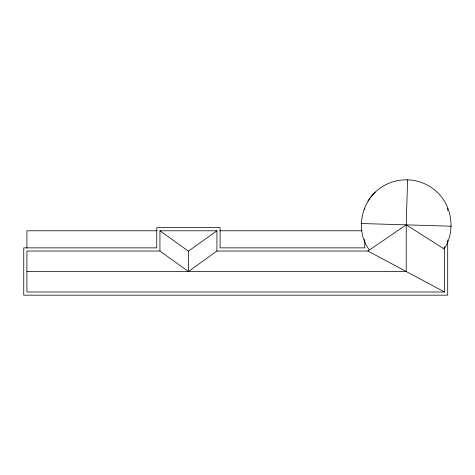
<?xml version="1.0" encoding="UTF-8"?>
<svg xmlns="http://www.w3.org/2000/svg" width="475" height="475" viewBox="0 0 475 475"><rect width="100%" height="100%" fill="white"/><g stroke="black" fill="none" stroke-linecap="round" stroke-linejoin="round"><path stroke-width="0.71" d="M407.58 179.835L406.226 224.859L406.226 271.516L26.915 271.516M369.188 249.844C356.458 232.536 359.943 206.655 375.351 192.072M367.911 201.18A45.042 45.042 0 0 1 439.019 193.978C452.586 208.549 454.919 231.545 444.541 248.538M444.541 292L26.915 292L26.915 251.032L159.933 251.032L188.421 271.516L216.915 251.032L367.911 251.032L444.541 292L444.541 247.065M188.433 271.516L188.421 251.156L216.915 230.791L216.915 251.032M367.911 251.032L406.226 224.859L444.161 249.007L444.161 246.81M156.982 230.791L26.915 230.791L26.915 248.14M159.933 251.032L159.933 230.791L216.915 230.791M219.877 230.791L361.992 230.791M361.208 223.511L451.25 226.207M159.933 230.791L188.421 251.156M447.705 208.299L447.705 210.514M447.705 240.029L447.705 295.165L23.75 295.165L23.75 247.867L156.768 247.867L156.768 227.626L220.079 227.626L220.079 247.867L364.753 247.867L364.753 239.204M364.753 208.216L364.753 209.689"/></g></svg>
